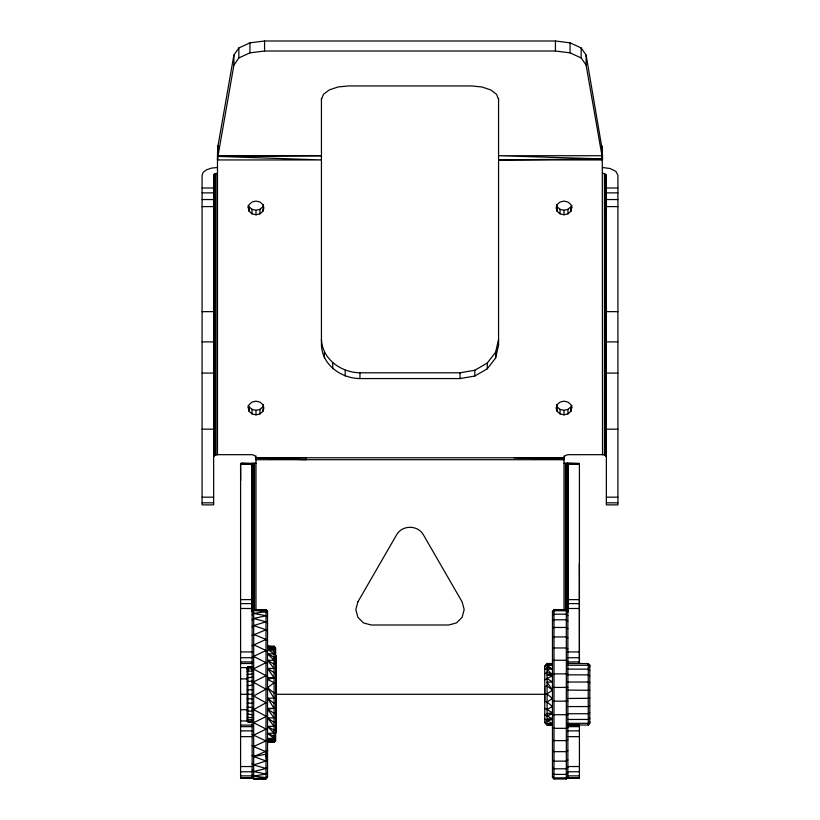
<?xml version="1.0" encoding="UTF-8"?>
<svg xmlns="http://www.w3.org/2000/svg" width="820" height="820" viewBox="0 0 820 820"><rect width="100%" height="100%" fill="white"/><g stroke="black" fill="none" stroke-linecap="round" stroke-linejoin="round"><path stroke-width="1.23" d="M252.15 611.033L252.437 463.279M544.757 701.664L544.757 695.442M217.484 159.941L217.915 156.394L321.44 159.941L217.484 159.941L218.028 145.714L233.895 55.063L238.845 47.939L249.957 42.845L264.573 41L555.427 41L570.043 42.845L581.154 47.939L586.105 55.063L602.28 149.906L602.515 454.68L604.442 454.946L606.359 456.607M602.28 149.906L602.403 158.895L498.56 159.941L602.515 159.941L602.515 154.17M602.515 454.68L567.86 454.68L565.134 455.664L564.006 458.021L513.914 457.775L564.006 459.702L255.994 459.702M586.105 55.063L586.105 65.067L601.972 155.718L602.239 149.455L602.403 158.895L498.56 155.718L601.972 155.718L602.403 158.895M233.895 55.063L233.895 65.067L217.915 156.394L321.44 155.718L218.028 155.718L218.028 145.714L217.915 156.394L217.72 149.906L217.484 154.17L217.484 454.68L214.758 455.243L213.641 456.607M321.44 98.379L321.44 345.23C322.28 365.023 341.202 378.358 359.949 378.573L460.051 378.573L474.79 376.031L487.275 368.805L495.628 357.991L495.628 352.21L498.56 339.449M495.628 357.991L498.56 345.23L498.56 98.379M252.14 755.425L253.677 756.553L267.535 750.689L265.998 756.45L267.535 759.761L265.998 760.97L253.677 764.957L252.14 763.676M248.091 207.931L249.157 204.518L252.037 202.017L255.994 201.095L259.94 202.017L262.82 204.518L263.886 207.931L262.82 211.355L259.94 213.856L255.994 214.768L252.037 213.856L249.157 211.355L248.091 205.676M262.82 211.355L263.527 204.549M248.091 408.001L249.157 404.588L252.037 402.077L255.994 401.164L259.94 402.077L262.82 404.588L263.886 408.001L262.82 411.414L259.94 413.915L255.994 414.838L252.037 413.915L249.157 411.414L248.091 405.736M262.82 411.414L263.527 404.619M571.909 207.931L570.843 204.518L567.963 202.017L564.006 201.095L560.06 202.017L557.18 204.518L556.114 207.931L557.18 211.355L560.06 213.856L564.006 214.768L567.963 213.856L570.843 211.355L571.909 205.676M571.909 408.001L570.843 404.588L567.963 402.077L564.006 401.164L560.06 402.077L557.18 404.588L556.114 408.001L557.18 411.414L560.06 413.915L564.006 414.838L567.963 413.915L570.843 411.414L571.909 405.736M217.484 173.286L214.758 173.85L213.641 175.203L213.641 504.874L202.089 504.874L202.089 175.203L203.257 172.261L206.599 169.76L211.591 168.09L217.484 167.505M321.44 99.425L323.49 94.269L329.332 89.892L338.086 86.971L348.397 85.946L471.602 85.946L481.914 86.971L490.667 89.892L496.51 94.269L498.56 99.425M267.535 750.689L265.998 754.195L253.677 756.553L265.998 760.97M233.895 65.067L238.845 57.943L249.957 52.849L264.573 51.004L555.427 51.004L570.043 52.849L581.154 57.943L586.105 65.067M321.44 339.449C322.28 359.252 341.202 372.577 359.949 372.792L460.051 372.792L474.79 370.261L487.275 363.024L495.628 352.21M252.14 611.146L253.677 609.608L265.998 609.742L267.535 611.279L267.535 777.442L265.998 778.979L253.677 778.846L252.14 777.309M567.86 611.125L566.323 609.588L554.002 609.588L552.465 611.125L552.465 777.462L554.002 779L566.323 779L567.86 777.462M247.906 666.67L247.138 667.439L247.138 721.149L247.906 721.918L252.519 722.02L247.906 721.918L247.906 666.67L252.519 666.67M579.412 725.095L567.86 725.095L588.268 725.024L589.805 723.486L589.805 665.102L588.268 663.564L567.86 663.493M252.14 611.956L253.677 610.428L265.998 609.742L265.998 778.979L253.677 778.569L252.14 777.032M275.622 740.46L274.085 741.977L267.535 742.407L270.815 741.567M265.998 778.159L267.535 776.632M552.465 612.263L554.002 610.746L566.323 610.746L567.86 612.263M567.86 776.325L566.323 777.842L554.002 777.842L552.465 776.325M253.677 778.569L265.998 777.616L267.535 776.099M588.268 724.449L589.805 722.943M241.203 463.279L240.588 464.181L240.588 778.313L252.14 778.313L252.181 463.72L241.203 463.279L255.994 463.279M247.138 668.167L247.906 667.418L252.519 667.418M544.757 666.65L547.073 664.405L552.465 663.564L547.073 663.493L544.757 665.809L544.757 722.789L547.073 725.095L552.465 725.024L547.073 724.029L544.757 721.805M275.622 649.081L274.085 647.585L267.535 646.611L274.085 646.888L267.535 646.324L274.085 646.18L275.622 647.718L275.622 740.726L274.085 742.264L267.535 741.557L274.085 741.28L267.535 739.824L274.085 740.306L275.622 738.83M252.14 614.897L253.677 613.422L265.998 611.659L267.535 613.155M552.465 615.635L554.002 614.18L566.323 614.18L567.86 615.635M567.86 772.952L566.323 774.408L554.002 774.408L552.465 772.952M252.14 774.623L253.677 776.109L265.998 774.08L267.535 772.635M589.805 721.866L588.268 723.322L567.86 723.322M247.138 669.612L247.906 668.905L252.519 668.905M252.14 619.889L253.677 618.516L265.998 615.717L267.535 617.142M552.465 621.15L554.002 619.797L566.323 619.797L567.86 621.15M567.86 767.438L566.323 768.791L554.002 768.791L552.465 767.438M252.14 770.134L253.677 771.538L265.998 768.494L267.535 767.141M544.757 669.397L547.073 667.377L552.465 669.13L547.073 669.335L552.465 674.86L547.073 675.014L552.465 675.813L544.757 679.739M275.622 734.853L274.085 736.186L267.535 733.387L274.085 733.152L267.535 726.438L274.085 726.243L267.535 717.982L274.085 717.838L267.535 709.177L274.085 708.336L267.535 698.199L274.085 698.179L267.535 687.795L274.085 682.681L275.622 683.05M249.157 211.355L249.157 206.824L252.037 209.325L255.994 210.248L259.94 209.325L262.82 206.824M249.157 411.414L249.157 406.894L252.037 409.395L255.994 410.318L259.94 409.395L262.82 406.894M556.472 204.549L557.18 206.824L560.06 209.325L564.006 210.248L567.963 209.325L570.843 206.824L570.843 211.355M556.472 404.619L557.18 406.894L560.06 409.395L564.006 410.318L567.963 409.395L570.843 406.894L570.843 411.414M247.138 671.734L247.906 671.088L252.519 671.088M589.805 718.197L588.268 719.458L567.86 719.458M252.14 626.818L253.677 625.568L265.998 621.806L267.535 623.118M552.465 628.663L554.002 627.454L566.323 627.454L567.86 628.663M567.86 759.925L566.323 761.134L554.002 761.134L552.465 759.925M275.622 728.97L274.085 730.118L267.535 726.438M247.138 674.46L252.519 673.896M544.757 694.027L547.073 694.007L552.465 690.102L547.073 682.127L552.465 682.025L547.073 678.56M544.757 673.866L547.073 672.205L552.465 674.86M252.14 635.49L265.998 629.77L267.535 630.949M552.465 637.97L554.002 636.925L566.323 636.925L567.86 637.97M567.86 750.618L566.323 751.663L554.002 751.663L552.465 750.618M544.757 701.448L547.073 702.033L552.465 698.486L547.073 694.007M589.805 712.764L588.268 713.728L567.86 713.728M247.138 677.74L252.519 677.269M252.14 645.678L265.998 639.415L267.535 640.41M275.622 721.477L274.085 722.369L267.535 717.982M552.465 727.699L554.002 728.324L566.323 728.324L567.86 727.432M252.14 695.965L253.677 695.995L265.998 689.179L267.535 689.271M252.14 745.585L253.677 746.538L267.535 740.152M252.14 709.29L253.677 709.566L265.998 702.812L267.535 702.658M544.757 708.388L547.073 709.525L552.465 706.563L547.073 702.033M552.465 648.804L554.002 647.964L566.323 647.964L567.86 648.804M567.86 739.783L566.323 740.624L554.002 740.624L552.465 739.783M252.14 682.609L265.998 675.68L267.535 676.018M252.14 722.215L253.677 722.727L267.535 715.819M252.14 669.55L265.998 662.673L267.535 663.247M252.14 734.423L253.677 735.161L267.535 728.426M252.14 657.138L265.998 650.475L267.535 651.264M247.138 681.461L252.519 681.102M544.757 714.343L547.073 715.973L552.465 713.728L547.073 713.584L552.465 712.775L547.073 709.525M552.465 660.889L554.002 660.264L566.323 660.264L567.86 660.889M566.323 728.324L567.86 727.699M589.805 705.948L588.268 706.563L567.86 706.563M275.622 712.703L274.085 713.308L267.535 709.177M247.138 685.54L252.519 685.294M544.757 718.925L547.073 720.923L552.465 719.458L547.073 719.273L552.465 718.791L547.073 715.973M544.757 686.617L547.073 685.991L552.465 690.102M267.535 660.264L275.622 665.102L274.085 660.264L267.535 660.264L274.085 668.525L267.535 668.372L274.085 677.791L267.535 679.472L274.085 682.681M552.465 673.876L567.86 673.876M567.86 714.712L552.465 714.712M275.622 703.078L274.085 703.365L267.535 698.199M274.085 647.585L267.535 648.671L274.085 649.378L267.535 649.122L274.085 653.981L267.535 653.745L274.085 660.264M247.138 689.856L252.519 689.733M589.805 698.281L567.86 698.486M547.073 724.029L552.465 723.322L547.073 720.923M552.465 724.449L547.073 725.095L547.073 663.493L549.226 663.749M552.465 687.426L567.86 687.426M567.86 701.161L552.465 701.161M259.837 610.5L265.998 610.018L267.535 611.546M258.608 778.569L253.677 778.846L253.677 609.608L256.147 609.691M267.535 742.407L274.085 742.264L274.085 646.18M267.535 708.418L274.085 708.336M255.994 458.021L306.085 457.775L306.085 459.702L255.994 458.021L254.866 455.664L252.14 454.68L217.484 454.68M202.089 187.995L213.641 187.995M606.359 187.995L617.911 187.995M202.089 192.874L213.641 192.874M606.359 192.874L617.911 192.874M202.089 199.547L213.641 199.547M606.359 199.547L617.911 199.547M202.089 206.599L213.641 206.599M606.359 206.599L617.911 206.599M202.089 311.641L213.641 311.641M606.359 311.641L617.911 311.641M202.089 341.889L213.641 341.889M606.359 341.889L617.911 341.889M202.089 373.09L213.641 373.09M606.359 373.09L617.911 373.09M202.089 429.178L213.641 429.178M606.359 429.178L617.911 429.178M255.983 457.775L564.016 457.775M564.006 463.279L578.797 463.279L579.412 464.181L579.412 663.564L579.33 563.637M579.412 464.181L567.86 464.181L567.707 463.279L579.258 463.72L567.86 464.181L567.86 778.313L579.412 778.313L579.412 724.706M202.089 497.176L213.641 497.176M606.359 497.176L617.911 497.176M202.089 502.814L213.641 502.814M606.359 502.814L617.911 502.814M240.588 599.635L252.14 599.635M567.86 599.635L579.412 599.635M240.588 603.612L252.14 603.612M567.86 603.612L579.412 603.612M240.588 608.491L252.14 608.491M567.86 608.491L579.412 608.491M240.588 651.941L252.14 651.941M567.86 651.941L579.412 651.941M240.588 657.712L252.14 657.712M567.86 657.712L579.412 657.712M240.588 661.945L252.14 661.945M567.86 661.945L579.412 661.945M240.588 663.493L252.14 663.493M567.86 665.266L588.268 665.266L589.805 666.721M240.588 667.613L247.517 667.613M567.86 669.13L588.268 669.13L589.805 670.391M567.86 674.85L588.268 674.86L589.805 675.823M240.588 678.888L247.517 678.888M567.86 682.025L588.268 682.025L589.805 682.64M567.86 690.102L589.805 690.307M240.588 694.294L252.519 694.294M276.442 694.294L544.839 694.294M252.519 698.855L247.138 698.732M252.519 703.293L247.138 703.047M252.519 707.486L247.138 707.117M240.588 709.7L247.517 709.7M252.519 711.319L247.138 710.848M252.519 714.691L247.138 714.128M252.519 717.5L247.906 717.5L247.138 716.854M252.519 719.683L247.906 719.683L247.138 718.976M240.588 720.964L247.517 720.964M252.519 721.169L247.906 721.169L247.138 720.421M240.588 725.095L252.14 725.095M240.588 726.643L252.14 726.643M567.86 726.643L579.412 726.643M240.588 730.876L252.14 730.876M567.86 730.876L579.412 730.876M240.588 736.647L252.14 736.647M567.86 736.647L579.412 736.647M240.588 766.536L252.14 766.536M567.86 766.536L579.412 766.536M240.588 771.774L252.14 771.774M567.86 771.774L579.412 771.774M240.588 775.874L252.14 775.874M567.86 775.874L579.412 775.874M240.588 777.934L252.14 777.934M567.86 777.934L579.412 777.934M267.535 677.699L274.085 677.791M275.622 693.033L274.085 692.992L267.535 687.795M258.608 609.772L265.998 610.018M267.535 646.324L272.998 646.56M253.677 610.428L265.998 611.659M253.677 776.109L265.998 777.616M602.515 167.505L610.213 168.541L615.851 171.359L617.911 175.203L617.911 504.874L606.359 504.874L606.359 175.203L604.442 173.543L602.515 173.286M547.073 664.405L552.465 665.266L547.073 665.502L552.465 669.13M253.677 613.422L265.998 615.717M253.677 771.538L265.998 774.08M253.677 618.516L265.998 621.806M274.085 740.306L267.535 738.502L274.085 738.246L267.535 733.387M253.677 764.957L265.998 768.494M267.535 649.122L274.085 651.172L275.622 652.556M253.677 625.568L265.998 629.77M253.677 634.393L265.998 639.415M253.677 746.538L265.998 751.725M275.622 673.589L267.535 668.372M253.677 644.776L265.998 650.475M267.535 653.745L275.622 657.978M253.677 735.161L265.998 741.003M253.677 656.451L265.998 662.673M253.677 722.727L265.998 729.062M253.677 669.089L265.998 675.68M253.677 709.566L265.998 716.219M253.677 682.394L265.998 689.179M253.677 695.995L265.998 702.812M588.268 664.139L589.805 665.645M274.085 656.779L275.622 665.102M240.67 480.797L240.588 464.181L252.14 464.181L240.742 463.73L252.181 463.72L252.345 611.033M567.707 463.279L567.819 611.269M567.778 611.269L567.563 463.279L567.563 611.33M605.847 174.24L605.847 455.643M604.442 173.543L604.442 454.946M601.972 145.714L601.972 155.718M588.268 663.564L588.268 725.024M581.154 47.939L581.154 57.943M570.043 42.845L570.043 52.849M567.963 209.325L567.963 213.856M567.963 409.395L567.963 413.915M566.733 463.279L566.733 610.059M566.323 609.588L566.323 779M565.482 463.279L565.482 610.059M564.006 210.248L564.006 214.768M564.006 410.318L564.006 414.838M564.006 455.971L564.006 610.059M560.06 209.325L560.06 213.856M560.06 409.395L560.06 413.915M557.18 206.824L557.18 211.355M557.18 406.894L557.18 411.414M555.427 41L555.427 51.004M554.002 609.588L554.002 779M544.757 687.652L544.757 693.136M487.275 363.024L487.275 368.805M474.79 370.261L474.79 376.031M460.051 372.792L460.051 378.573M359.949 372.792L359.949 378.573M345.21 370.261L345.21 376.031M332.725 363.024L332.725 368.805M324.371 352.21L324.371 357.991M276.391 655.795L276.391 732.793M264.573 41L264.573 51.004M259.94 209.325L259.94 213.856M259.94 409.395L259.94 413.915M255.994 210.248L255.994 214.768M255.994 410.318L255.994 414.838M255.994 455.971L255.994 610.059M254.518 463.279L254.518 610.059M253.267 463.279L253.267 610.059M252.037 209.325L252.037 213.856M252.037 409.395L252.037 413.915M249.957 42.845L249.957 52.849M238.845 47.939L238.845 57.943M216.008 173.43L216.008 454.833M214.758 173.85L214.758 455.243M213.928 174.475L213.928 455.869M357.879 601.89L355.818 609.588L357.879 617.286L363.516 622.923L371.224 624.994L448.776 624.994L456.484 622.923L462.121 617.286L464.181 609.588L462.121 601.89L423.335 534.722C417.687 524.841 402.312 524.841 396.665 534.722L357.879 601.89"/></g></svg>
